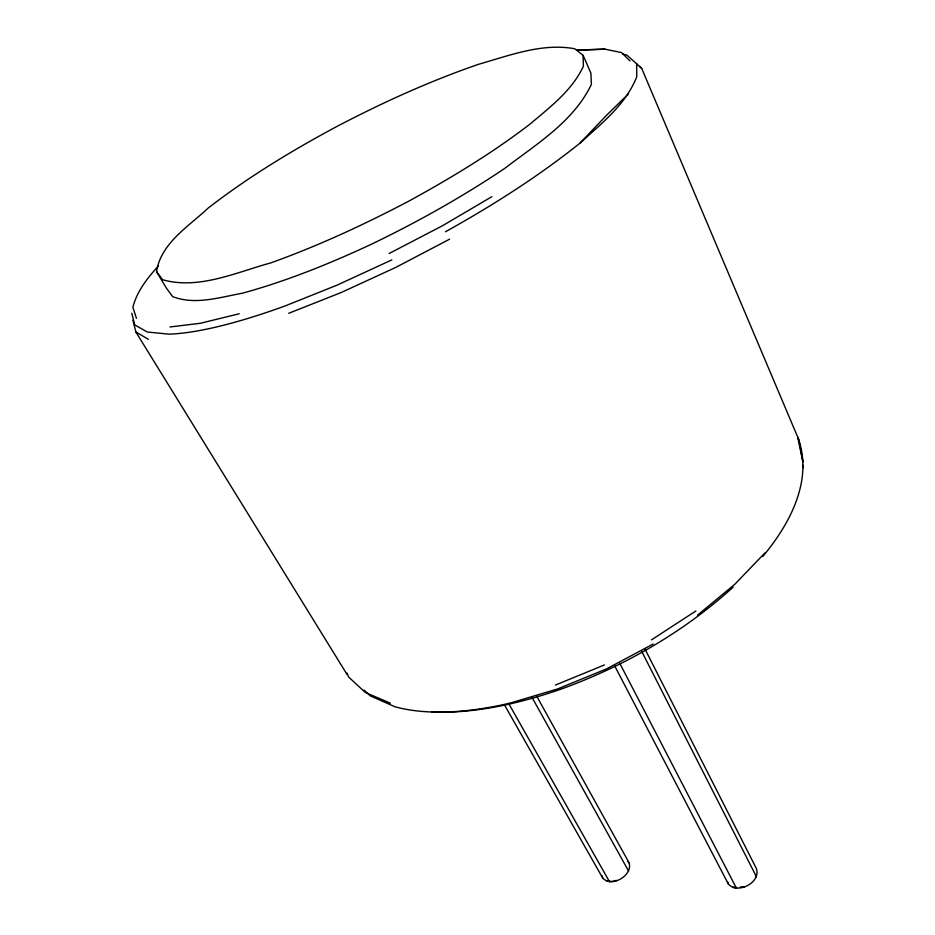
<?xml version="1.0" encoding="UTF-8"?>
<svg xmlns="http://www.w3.org/2000/svg" width="935" height="935" viewBox="0 0 935 935"><rect width="100%" height="100%" fill="white"/><g stroke="black" fill="none" stroke-linecap="round" stroke-linejoin="round"><path stroke-width="1.4" d="M622.768 54.113L626.859 55.071L641.667 68.313L798.922 439.953L802.931 462.007L797.719 437.113C813.836 479.912 789.759 524.138 762.715 556.57M156.554 271.688C160.82 243.147 188.718 226.41 208.166 208.073C248.032 177.218 291.241 151.014 335.595 127.148C381.749 102.908 429.317 81.275 478.638 64.27C509.657 55.469 541.996 42.776 574.709 48.749L583.089 55.305L590.885 73.082L591.387 84.419C573.541 121.655 536.398 144.107 504.713 168.417C462.159 196.993 417.384 222.086 371.218 244.327C329.482 263.764 286.694 281.084 242.247 293.251C219.55 297.318 195.228 305.371 172.659 296.617L166.442 288.202L156.554 271.688L162.538 279.705C198.571 290.025 236.111 272.354 270.519 262.98C318.157 245.952 364.089 224.622 408.864 201.119C450.88 178.094 491.997 153.27 530.051 124.074C550.002 107.128 572.068 90.601 583.393 66.245L583.089 55.305M614.657 665.837L728.412 884.136C738.031 894.678 761.546 882.137 756.24 868.253L644.916 648.913M504.304 704.628L602.713 878.058C611.642 887.969 632.633 875.651 629.185 863.017L536.409 695.64M445.539 231.716C492.5 205.56 537.999 176.692 580.039 143.113C601.439 123.49 625.924 104.568 636.77 76.67L636.641 63.346M580.039 143.113L606.347 115.484L628.039 94.353M158.167 266.206C147.356 278.221 136.849 291.358 132.875 307.323L136.452 318.297M764.818 553.041L734.84 584.258L697.568 615.125M733.145 587.145C683.064 632.586 623.54 666.608 560.042 689.504C518.726 703.669 475.588 713.557 431.678 712.154M651.438 639.902L695.932 610.952M491.903 196.666L442.161 225.919L389.077 253.525M653.226 643.993L606.418 668.946L557.482 688.99L509.972 703.132A252.473 113.848 -27.3 0 1 394.921 706.743L370.412 695.944L364.112 690.112M449.595 239.173L395.926 267.34L341.228 292.503L288.716 313.307M391.835 259.895L337.149 285.105L285.444 305.815A283.784 63.58 -27.3 0 1 168.861 334.146L147.298 332.018L134.745 324.912L131.788 313.272M555.378 685.063L604.466 664.937M239.22 313.774L200.37 323.276L169.948 326.969M614.003 880.7L616.89 880.501M736.044 887.292L733.25 887.467L736.067 887.607M740.24 887.034L744.435 886.777M604.91 49.158L576.65 50.128L604.91 49.158L621.53 52.582L629.968 60.904M606.768 881.179L613.079 881.495M390.421 703.19L365.316 692.473L348.626 677.01L347.014 673.142M132.899 320.202L135.879 332.018L148.431 339.323M639.47 66.443L641.667 68.313M627.595 861.24L629.185 863.017M135.879 332.018L347.002 674.38M508.617 703.389L609.597 881.904M532.085 697.522L628.624 871.104M619.776 663.336L736.476 888.25M641.585 651.146L756.473 876.82M727.5 881.635L728.412 884.136M602.117 875.698L602.713 878.058M802.674 465.034L803.212 467.745"/></g></svg>
